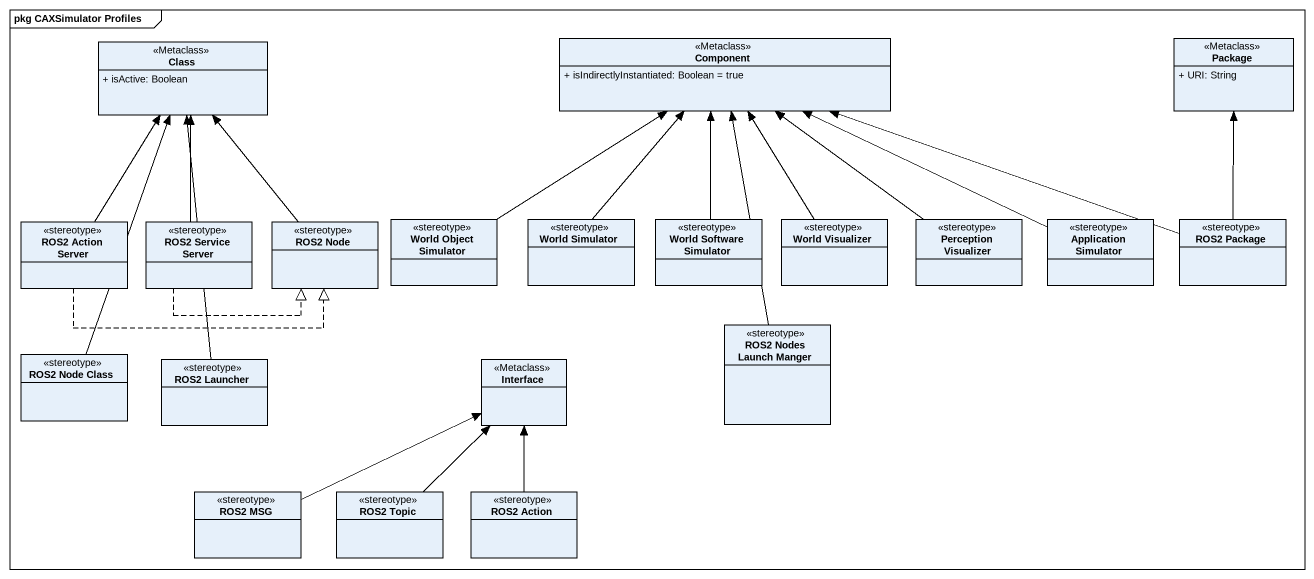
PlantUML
@startuml
mainframe pkg CAXSimulator Profiles
hide circle
hide empty members
skinparam classAttributeIconSize 0
class "Class" as Class_ <<Metaclass>> {
  + isActive: Boolean
}
class "Component" as Component_ <<Metaclass>> {
  + isIndirectlyInstantiated: Boolean = true
}
class "Package" as Package_ <<Metaclass>> {
  + URI: String
}
class "ROS2 Action Server" as ROS2_Action_Server <<stereotype>>
class "ROS2 Service Server" as ROS2_Service_Server <<stereotype>>
class "ROS2 Node" as ROS2_Node <<stereotype>>
class "World Object Simulator" as World_Object_Simulator <<stereotype>>
class "World Simulator" as World_Simulator <<stereotype>>
class "World Software Simulator" as World_Software_Simulator <<stereotype>>
class "World Visualizer" as World_Visualizer <<stereotype>>
class "Perception Visualizer" as Perception_Visualizer <<stereotype>>
class "Application Simulator" as Application_Simulator <<stereotype>>
class "ROS2 Package" as ROS2_Package <<stereotype>>
class "ROS2 Nodes Launch Manger" as ROS2_Nodes_Launch_Manger <<stereotype>>
class "ROS2 Node Class" as ROS2_Node_Class <<stereotype>>
class "ROS2 Launcher" as ROS2_Launcher <<stereotype>>
class "Interface" as Interface_ <<Metaclass>>
class "ROS2 MSG" as ROS2_MSG <<stereotype>>
class "ROS2 Topic" as ROS2_Topic <<stereotype>>
class "ROS2 Action" as ROS2_Action <<stereotype>>
ROS2_Action_Server -up-> Class_
ROS2_Action_Server .right.|> ROS2_Node
ROS2_Service_Server -up-> Class_
ROS2_Service_Server .right.|> ROS2_Node
ROS2_Node -up-> Class_
World_Object_Simulator -up-> Component_
World_Simulator -up-> Component_
World_Software_Simulator -up-> Component_
World_Visualizer -up-> Component_
Perception_Visualizer -up-> Component_
Application_Simulator -left-> Component_
ROS2_Package -left-> Component_
ROS2_Package -up-> Package_
ROS2_Nodes_Launch_Manger -up-> Component_
ROS2_Node_Class -up-> Class_
ROS2_Launcher -up-> Class_
ROS2_MSG -right-> Interface_
ROS2_Topic -up-> Interface_
ROS2_Action -up-> Interface_
@enduml
